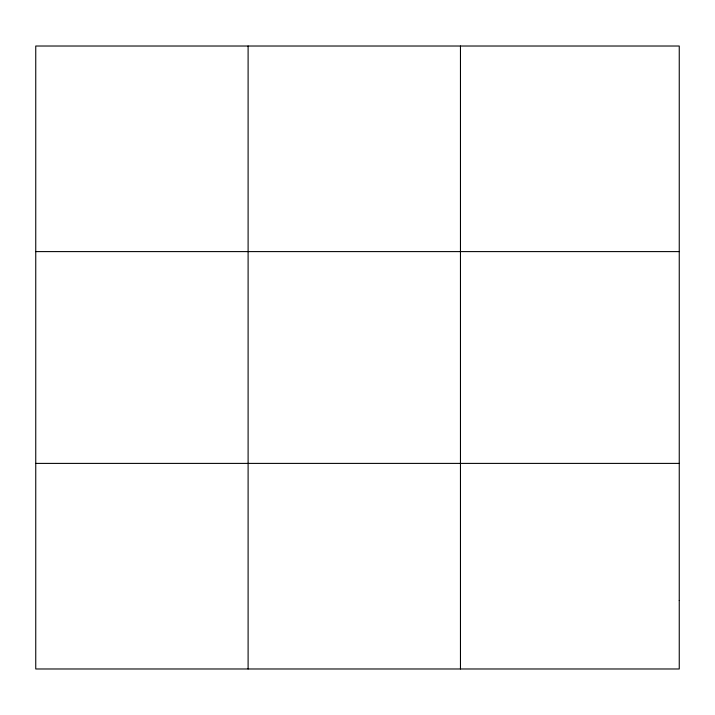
<?xml version="1.0" encoding="UTF-8"?>
<svg xmlns="http://www.w3.org/2000/svg" width="715" height="715" viewBox="0 0 715 715"><rect width="100%" height="100%" fill="white"/><g stroke="black" fill="none" stroke-linecap="round" stroke-linejoin="round"><path stroke-width="1.07" d="M248.105 668.981L248.105 46.019M460.46 668.981L460.46 46.019M35.75 251.6L679.25 251.6M35.75 463.4L679.25 463.4M679.25 600.457L679.25 668.981L35.75 668.981L35.75 46.019L679.25 46.019L679.25 600.457"/></g></svg>
